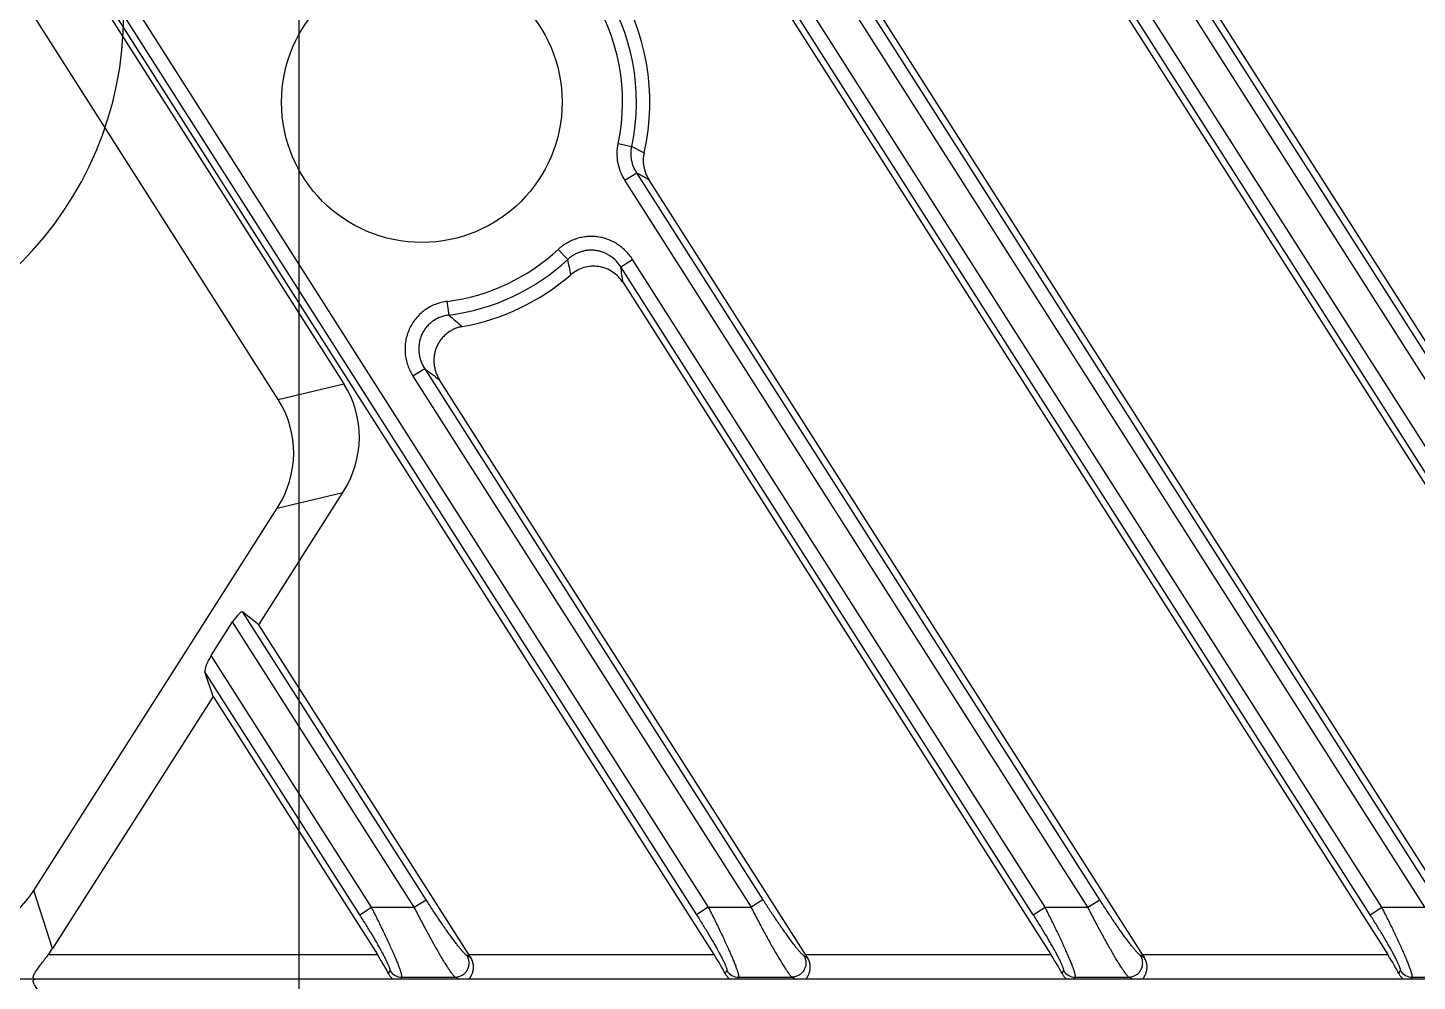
# Model space of a CAD drawing. Header units: millimetres. Extents: x 562 to 17351, y 2396 to 6995.
# Drawn here: x 12162.58 to 12202.2, y 4206.16 to 4233.34 of the extents above; entities that cross this region are included whole.
import ezdxf

# ---------------------------------------------------------------- set-up
doc = ezdxf.new("R2010")
doc.units = ezdxf.units.MM

# ---------------------------------------------------------------- blocks, each defined once
blk = doc.blocks.new('DTGCNV')
at = {"color": 7, "linetype": 'Continuous'}
for p, q in [((13316.618, 5010.197), (12716.618, 5010.197)), ((12791.375, 4673.397), (12721.701, 4782.764)), ((12789.82, 4674.749), (12722.979, 4779.668)), ((12790.156, 4674.963), (12723.315, 4779.882)), ((12721.453, 4779.059), (12788.766, 4673.397)), ((12788.263, 4674.535), (12722.643, 4777.538)), ((12788.599, 4674.749), (12722.979, 4777.752)), ((12781.771, 4673.397), (12721.701, 4767.688)), ((12721.029, 4764.649), (12779.162, 4673.397)), ((12780.216, 4674.749), (12722.979, 4764.592)), ((12780.552, 4674.963), (12723.315, 4764.806)), ((12778.659, 4674.535), (12722.643, 4762.462)), ((12778.995, 4674.749), (12722.979, 4762.676)), ((12759.954, 4673.397), (12717.318, 4740.322)), ((12718.67, 4739.29), (12759.787, 4674.749)), ((12718.334, 4739.076), (12759.451, 4674.535)), ((12734.845, 4712.508), (12749.396, 4689.667)), ((12747.523, 4689.22), (12736.731, 4706.161)), ((12757.218, 4696.515), (12757.604, 4696.434)), ((12757.604, 4696.434), (12757.956, 4696.255)), ((12757.411, 4695.47), (12757.747, 4695.684)), ((12770.948, 4674.963), (12757.747, 4695.684)), ((12770.612, 4674.749), (12757.411, 4695.47)), ((12772.167, 4673.397), (12758.09, 4695.493)), ((12755.778, 4693.212), (12755.51, 4693.501)), ((12757.292, 4692.999), (12757.628, 4693.214)), ((12769.391, 4674.749), (12757.628, 4693.214)), ((12769.055, 4674.535), (12757.292, 4692.999)), ((12757.355, 4692.552), (12769.558, 4673.397)), ((12752.393, 4691.629), (12752.343, 4692.02)), ((12751.701, 4690.099), (12751.365, 4689.884)), ((12751.701, 4690.099), (12761.344, 4674.963)), ((12747.523, 4689.22), (12749.396, 4689.667)), ((12751.365, 4689.884), (12761.008, 4674.749)), ((12762.563, 4673.397), (12752.123, 4689.784)), ((12746.967, 4682.802), (12749.369, 4686.573)), ((12747.496, 4686.126), (12749.369, 4686.573)), ((12740.554, 4675.23), (12747.496, 4686.126)), ((12745.613, 4681.923), (12746.223, 4682.881)), ((12751.404, 4674.749), (12746.223, 4682.881)), ((12751.74, 4674.963), (12746.517, 4683.161)), ((12746.967, 4682.802), (12746.517, 4683.161)), ((12752.958, 4673.397), (12746.967, 4682.802)), ((12750.183, 4674.749), (12745.613, 4681.923)), ((12749.847, 4674.535), (12745.434, 4681.461)), ((12745.663, 4680.755), (12745.434, 4681.461)), ((12745.663, 4680.755), (12741.089, 4673.576)), ((12745.663, 4680.755), (12750.35, 4673.397)), ((12741.089, 4673.576), (12740.554, 4675.23)), ((12751.404, 4674.749), (12751.74, 4674.963)), ((12761.344, 4674.963), (12761.008, 4674.749)), ((12770.612, 4674.749), (12770.948, 4674.963)), ((12749.847, 4674.535), (12750.183, 4674.749)), ((12750.183, 4674.749), (12751.404, 4674.749)), ((12759.787, 4674.749), (12759.451, 4674.535)), ((12759.787, 4674.749), (12761.008, 4674.749)), ((12769.055, 4674.535), (12769.391, 4674.749)), ((12769.391, 4674.749), (12770.612, 4674.749)), ((12778.659, 4674.535), (12778.995, 4674.749)), ((12778.995, 4674.749), (12780.216, 4674.749)), ((12740.966, 4673.397), (12750.35, 4673.397)), ((12753.015, 4673.309), (12752.907, 4673.369)), ((12752.958, 4673.397), (12759.954, 4673.397)), ((12762.511, 4673.369), (12762.619, 4673.309)), ((12762.563, 4673.397), (12769.558, 4673.397)), ((12772.223, 4673.309), (12772.115, 4673.369)), ((12772.167, 4673.397), (12779.162, 4673.397)), ((12750.666, 4672.86), (12750.711, 4672.941)), ((12760.27, 4672.86), (12760.315, 4672.941)), ((12769.875, 4672.86), (12769.919, 4672.941)), ((12779.479, 4672.86), (12779.523, 4672.941)), ((13316.618, 4672.697), (12717.118, 4672.697)), ((12751.015, 4672.697), (12751.047, 4672.756)), ((12751.047, 4672.756), (12752.571, 4672.756)), ((12752.678, 4672.697), (12752.571, 4672.756)), ((12760.651, 4672.756), (12760.619, 4672.697)), ((12760.651, 4672.756), (12762.175, 4672.756)), ((12762.175, 4672.756), (12762.282, 4672.697)), ((12770.223, 4672.697), (12770.255, 4672.756)), ((12770.255, 4672.756), (12771.779, 4672.756)), ((12771.886, 4672.697), (12771.779, 4672.756)), ((12779.827, 4672.697), (12779.859, 4672.756)), ((12779.859, 4672.756), (12781.383, 4672.756))]:
    blk.add_line(p, q, dxfattribs=at)
blk.add_circle((12751.618, 4697.697), 4, dxfattribs=at)
for centre, radius, start, end in [((12751.618, 4697.697), 6.5, 347.1762, 77.8238), ((12751.618, 4697.697), 6.117, 348.0813, 76.9187), ((12751.618, 4697.697), 5.724, 348.0813, 76.9187), ((12820.941, 4808.701), 129.484, 240.7876, 240.96151), ((12751.618, 4697.697), 5.724, 277.2711, 312.8427), ((12751.618, 4697.697), 6.117, 277.2711, 312.8427), ((12723.112, 4686.136), 33.424, 11.4647, 12.2218), ((12751.618, 4697.697), 6.5, 280.2225, 310.8374), ((12700.389, 4684.674), 57.508, 7.87375, 8.32419), ((12770.213, 4711.82), 26.931, 228.5679, 229.6355), ((12774.795, 4720.612), 38.267, 232.8809, 233.6693), ((12751.049, 4673.158), 0.402, 212.7568, 269.7432), ((12760.653, 4673.158), 0.402, 212.7568, 269.7432), ((12770.257, 4673.158), 0.402, 212.7568, 269.7432), ((12779.861, 4673.158), 0.402, 212.7568, 269.7432)]:
    blk.add_arc(centre, radius, start, end, dxfattribs=at)
for centre, major_axis, ratio, start_param, end_param in [((12746.634, 4688.061), (3.127, 0.746), 0.933182, -0.766803, 0.312299), ((12744.761, 4687.614), (3.127, 0.746), 0.933182, -0.766803, 0.312299), ((12746.286, 4682.781), (0.228, 0.381), 0.239582, -0.032395, 1.451135), ((12745.676, 4681.823), (0.228, 0.381), 0.239582, 1.451135, 2.934665), ((12738.027, 4677.044), (0.977, -3.022), 0.944553, -1.302149, 0.662888), ((12738.562, 4675.39), (-0.977, 3.022), 0.944553, -2.54964, -2.478705), ((12750.277, 4673.397), (-0.449, 0.699), 0.073624, -2.493847, -1.618026), ((12753.031, 4673.397), (-0.449, 0.699), 0.073624, 1.523567, 1.649478), ((12759.881, 4673.397), (-0.449, 0.699), 0.073624, -2.493847, -1.618026), ((12762.635, 4673.397), (-0.449, 0.699), 0.073624, 1.523567, 1.649478), ((12769.486, 4673.397), (-0.449, 0.699), 0.073624, -2.493847, -1.618026), ((12772.239, 4673.397), (-0.449, 0.699), 0.073624, 1.523567, 1.649478), ((12779.09, 4673.397), (-0.449, 0.699), 0.073624, -2.493847, -1.618026)]:
    blk.add_ellipse(centre, major_axis=major_axis, ratio=ratio, start_param=start_param, end_param=end_param, dxfattribs=at)
for points, knots in [([(12740.966, 5009.497), (12740.936, 5009.538), (12740.89, 5009.599), (12740.828, 5009.68), (12740.783, 5009.739), (12740.739, 5009.797), (12740.697, 5009.854), (12740.657, 5009.908), (12740.621, 5009.961), (12740.589, 5010.01), (12740.567, 5010.05), (12740.553, 5010.079), (12740.545, 5010.099), (12740.54, 5010.118), (12740.537, 5010.135), (12740.537, 5010.15), (12740.539, 5010.163), (12740.545, 5010.174), (12740.553, 5010.183), (12740.564, 5010.19), (12740.577, 5010.194), (12740.591, 5010.197), (12740.602, 5010.197), (12740.607, 5010.197)], [0, 0, 0, 0, 0.17407, 0.260019, 0.344627, 0.427386, 0.507674, 0.584703, 0.657485, 0.724708, 0.784754, 0.811543, 0.835902, 0.857707, 0.87695, 0.893816, 0.908746, 0.922466, 0.93588, 0.949853, 0.965006, 0.981682, 1, 1, 1, 1]), ([(12757.411, 4695.47), (12757.362, 4695.547), (12757.279, 4695.709), (12757.203, 4695.972), (12757.18, 4696.245), (12757.2, 4696.427), (12757.218, 4696.515)], [0, 0, 0, 0, 0.249995, 0.499975, 0.749972, 1, 1, 1, 1]), ([(12757.747, 4695.684), (12757.712, 4695.739), (12757.651, 4695.855), (12757.595, 4696.044), (12757.577, 4696.24), (12757.591, 4696.37), (12757.604, 4696.434)], [0, 0, 0, 0, 0.249831, 0.499758, 0.749814, 1, 1, 1, 1]), ([(12757.956, 4696.255), (12757.942, 4696.19), (12757.925, 4696.058), (12757.94, 4695.859), (12757.994, 4695.667), (12758.055, 4695.549), (12758.09, 4695.493)], [0, 0, 0, 0, 0.249996, 0.499988, 0.749985, 1, 1, 1, 1]), ([(12757.628, 4693.214), (12757.6, 4693.256), (12757.541, 4693.339), (12757.44, 4693.453), (12757.327, 4693.556), (12757.204, 4693.646), (12757.071, 4693.723), (12756.932, 4693.784), (12756.786, 4693.83), (12756.636, 4693.859), (12756.484, 4693.872), (12756.331, 4693.867), (12756.18, 4693.846), (12756.032, 4693.808), (12755.889, 4693.754), (12755.753, 4693.684), (12755.626, 4693.6), (12755.547, 4693.535), (12755.51, 4693.501)], [0, 0, 0, 0, 0.062497, 0.125003, 0.187501, 0.250001, 0.312501, 0.375, 0.437499, 0.499998, 0.562496, 0.624995, 0.687494, 0.749993, 0.812493, 0.874992, 0.937501, 1, 1, 1, 1]), ([(12757.292, 4692.999), (12757.253, 4693.061), (12757.163, 4693.177), (12757.022, 4693.294), (12756.897, 4693.368), (12756.797, 4693.414), (12756.693, 4693.448), (12756.585, 4693.47), (12756.476, 4693.48), (12756.366, 4693.477), (12756.258, 4693.462), (12756.151, 4693.435), (12756.049, 4693.395), (12755.952, 4693.345), (12755.86, 4693.284), (12755.805, 4693.237), (12755.778, 4693.212)], [0, 0, 0, 0, 0.124684, 0.249432, 0.311928, 0.374444, 0.436979, 0.49953, 0.562094, 0.624665, 0.687241, 0.749813, 0.81238, 0.874933, 0.937481, 1, 1, 1, 1]), ([(12757.355, 4692.552), (12757.317, 4692.612), (12757.228, 4692.724), (12757.063, 4692.861), (12756.872, 4692.96), (12756.665, 4693.016), (12756.451, 4693.026), (12756.239, 4692.989), (12756.04, 4692.908), (12755.922, 4692.826), (12755.869, 4692.78)], [0, 0, 0, 0, 0.125015, 0.250019, 0.37502, 0.500016, 0.62501, 0.750003, 0.874997, 1, 1, 1, 1]), ([(12752.343, 4692.02), (12752.285, 4692.012), (12752.17, 4691.99), (12752.003, 4691.936), (12751.844, 4691.862), (12751.695, 4691.767), (12751.56, 4691.655), (12751.441, 4691.526), (12751.339, 4691.383), (12751.257, 4691.228), (12751.195, 4691.063), (12751.154, 4690.892), (12751.136, 4690.718), (12751.139, 4690.542), (12751.164, 4690.368), (12751.211, 4690.199), (12751.277, 4690.036), (12751.334, 4689.934), (12751.365, 4689.884)], [0, 0, 0, 0, 0.062499, 0.124999, 0.187498, 0.249996, 0.312494, 0.374992, 0.437489, 0.499987, 0.562486, 0.624984, 0.687484, 0.749984, 0.812486, 0.874987, 0.937496, 1, 1, 1, 1]), ([(12752.393, 4691.629), (12752.351, 4691.624), (12752.268, 4691.609), (12752.147, 4691.572), (12752.032, 4691.519), (12751.925, 4691.452), (12751.827, 4691.372), (12751.741, 4691.279), (12751.668, 4691.176), (12751.61, 4691.063), (12751.567, 4690.944), (12751.539, 4690.821), (12751.528, 4690.695), (12751.533, 4690.569), (12751.553, 4690.444), (12751.588, 4690.323), (12751.637, 4690.207), (12751.678, 4690.134), (12751.701, 4690.099)], [0, 0, 0, 0, 0.062458, 0.12495, 0.187471, 0.250018, 0.312584, 0.375161, 0.43774, 0.500313, 0.56287, 0.625405, 0.687911, 0.750387, 0.812832, 0.875244, 0.937637, 1, 1, 1, 1]), ([(12752.772, 4691.301), (12752.732, 4691.293), (12752.653, 4691.274), (12752.538, 4691.231), (12752.43, 4691.174), (12752.33, 4691.104), (12752.239, 4691.023), (12752.159, 4690.93), (12752.091, 4690.828), (12752.037, 4690.719), (12751.996, 4690.604), (12751.971, 4690.484), (12751.96, 4690.363), (12751.964, 4690.24), (12751.982, 4690.12), (12752.015, 4690.002), (12752.062, 4689.889), (12752.102, 4689.818), (12752.123, 4689.784)], [0, 0, 0, 0, 0.062495, 0.125002, 0.187499, 0.249998, 0.312497, 0.374997, 0.437497, 0.499996, 0.562495, 0.624995, 0.687496, 0.749997, 0.812498, 0.874995, 0.937504, 1, 1, 1, 1]), ([(12752.907, 4673.369), (12752.902, 4673.372), (12752.891, 4673.379), (12752.874, 4673.392), (12752.855, 4673.41), (12752.834, 4673.431), (12752.81, 4673.455), (12752.774, 4673.495), (12752.725, 4673.553), (12752.662, 4673.631), (12752.593, 4673.72), (12752.519, 4673.818), (12752.44, 4673.925), (12752.359, 4674.039), (12752.244, 4674.202), (12752.096, 4674.417), (12751.918, 4674.686), (12751.799, 4674.87), (12751.74, 4674.963)], [0, 0, 0, 0, 0.008615, 0.019455, 0.032505, 0.047714, 0.065009, 0.084305, 0.128526, 0.179599, 0.236742, 0.299202, 0.366274, 0.437309, 0.511707, 0.668418, 0.832402, 1, 1, 1, 1]), ([(12761.344, 4674.963), (12761.403, 4674.87), (12761.522, 4674.686), (12761.7, 4674.417), (12761.848, 4674.202), (12761.963, 4674.039), (12762.044, 4673.925), (12762.123, 4673.818), (12762.197, 4673.72), (12762.266, 4673.631), (12762.329, 4673.553), (12762.378, 4673.495), (12762.414, 4673.455), (12762.438, 4673.431), (12762.459, 4673.41), (12762.478, 4673.392), (12762.495, 4673.379), (12762.506, 4673.372), (12762.511, 4673.369)], [0, 0, 0, 0, 0.1676, 0.331584, 0.488296, 0.562693, 0.633727, 0.700799, 0.763258, 0.8204, 0.871473, 0.915693, 0.93499, 0.952285, 0.967494, 0.980544, 0.991384, 1, 1, 1, 1]), ([(12772.115, 4673.369), (12772.11, 4673.372), (12772.099, 4673.379), (12772.082, 4673.392), (12772.063, 4673.41), (12772.042, 4673.431), (12772.018, 4673.455), (12771.982, 4673.495), (12771.933, 4673.553), (12771.87, 4673.631), (12771.801, 4673.72), (12771.727, 4673.818), (12771.648, 4673.925), (12771.567, 4674.039), (12771.452, 4674.202), (12771.305, 4674.417), (12771.126, 4674.686), (12771.007, 4674.87), (12770.948, 4674.963)], [0, 0, 0, 0, 0.008615, 0.019455, 0.032505, 0.047714, 0.065009, 0.084305, 0.128526, 0.179599, 0.236742, 0.299202, 0.366274, 0.437309, 0.511707, 0.668418, 0.832402, 1, 1, 1, 1]), ([(12750.711, 4672.941), (12750.712, 4672.943), (12750.713, 4672.949), (12750.714, 4672.956), (12750.713, 4672.966), (12750.711, 4672.981), (12750.705, 4673.002), (12750.697, 4673.026), (12750.687, 4673.055), (12750.674, 4673.086), (12750.653, 4673.135), (12750.621, 4673.204), (12750.576, 4673.295), (12750.524, 4673.395), (12750.465, 4673.504), (12750.4, 4673.62), (12750.306, 4673.785), (12750.178, 4674.001), (12750.017, 4674.266), (12749.904, 4674.445), (12749.847, 4674.535)], [0, 0, 0, 0, 0.005131, 0.008428, 0.012271, 0.021684, 0.033464, 0.047622, 0.064124, 0.082905, 0.10389, 0.152077, 0.207846, 0.270293, 0.338506, 0.411613, 0.488798, 0.652475, 0.824325, 1, 1, 1, 1]), ([(12751.047, 4672.756), (12751.048, 4672.758), (12751.049, 4672.761), (12751.05, 4672.77), (12751.05, 4672.784), (12751.047, 4672.805), (12751.042, 4672.83), (12751.035, 4672.859), (12751.021, 4672.907), (12750.997, 4672.978), (12750.962, 4673.073), (12750.918, 4673.183), (12750.867, 4673.307), (12750.809, 4673.441), (12750.745, 4673.585), (12750.676, 4673.738), (12750.602, 4673.897), (12750.496, 4674.119), (12750.357, 4674.404), (12750.242, 4674.633), (12750.183, 4674.749)], [0, 0, 0, 0, 0.002337, 0.005141, 0.012309, 0.021692, 0.033343, 0.047262, 0.063422, 0.102249, 0.149298, 0.203902, 0.265312, 0.332745, 0.405412, 0.48254, 0.563386, 0.647245, 0.821366, 1, 1, 1, 1]), ([(12752.571, 4672.756), (12752.566, 4672.76), (12752.555, 4672.768), (12752.539, 4672.784), (12752.521, 4672.805), (12752.5, 4672.83), (12752.477, 4672.86), (12752.443, 4672.908), (12752.395, 4672.977), (12752.333, 4673.073), (12752.265, 4673.182), (12752.191, 4673.303), (12752.113, 4673.436), (12752.031, 4673.578), (12751.915, 4673.784), (12751.766, 4674.056), (12751.585, 4674.397), (12751.464, 4674.63), (12751.404, 4674.749)], [0, 0, 0, 0, 0.007664, 0.017477, 0.029447, 0.043543, 0.059716, 0.077906, 0.120046, 0.169342, 0.22513, 0.286734, 0.353486, 0.424739, 0.49987, 0.659399, 0.827544, 1, 1, 1, 1]), ([(12759.451, 4674.535), (12759.508, 4674.445), (12759.621, 4674.266), (12759.782, 4674.001), (12759.91, 4673.785), (12760.004, 4673.62), (12760.069, 4673.504), (12760.128, 4673.395), (12760.18, 4673.295), (12760.225, 4673.204), (12760.257, 4673.135), (12760.278, 4673.086), (12760.291, 4673.055), (12760.301, 4673.026), (12760.309, 4673.002), (12760.315, 4672.981), (12760.317, 4672.966), (12760.318, 4672.956), (12760.318, 4672.949), (12760.316, 4672.943), (12760.315, 4672.941)], [0, 0, 0, 0, 0.175673, 0.347519, 0.511196, 0.588381, 0.661487, 0.7297, 0.792145, 0.847915, 0.896102, 0.917087, 0.935869, 0.952372, 0.966531, 0.978313, 0.987727, 0.991571, 0.994868, 1, 1, 1, 1]), ([(12759.787, 4674.749), (12759.846, 4674.633), (12759.961, 4674.404), (12760.1, 4674.119), (12760.206, 4673.897), (12760.28, 4673.738), (12760.349, 4673.585), (12760.413, 4673.441), (12760.471, 4673.307), (12760.523, 4673.183), (12760.566, 4673.073), (12760.601, 4672.978), (12760.625, 4672.907), (12760.639, 4672.859), (12760.646, 4672.83), (12760.651, 4672.805), (12760.654, 4672.784), (12760.654, 4672.77), (12760.653, 4672.761), (12760.652, 4672.758), (12760.651, 4672.756)], [0, 0, 0, 0, 0.17863, 0.352747, 0.436605, 0.51745, 0.594578, 0.667244, 0.734677, 0.796087, 0.850691, 0.897742, 0.936571, 0.952732, 0.966652, 0.978305, 0.98769, 0.994858, 0.997662, 1, 1, 1, 1]), ([(12761.008, 4674.749), (12761.068, 4674.63), (12761.189, 4674.397), (12761.37, 4674.056), (12761.519, 4673.784), (12761.635, 4673.578), (12761.717, 4673.436), (12761.795, 4673.303), (12761.869, 4673.182), (12761.937, 4673.073), (12761.999, 4672.977), (12762.047, 4672.908), (12762.082, 4672.86), (12762.104, 4672.83), (12762.125, 4672.805), (12762.143, 4672.784), (12762.159, 4672.768), (12762.17, 4672.76), (12762.175, 4672.756)], [0, 0, 0, 0, 0.172457, 0.340604, 0.500133, 0.575264, 0.646516, 0.713267, 0.77487, 0.830657, 0.879953, 0.922093, 0.940283, 0.956456, 0.970552, 0.982522, 0.992336, 1, 1, 1, 1]), ([(12769.919, 4672.941), (12769.92, 4672.943), (12769.922, 4672.949), (12769.922, 4672.956), (12769.921, 4672.966), (12769.919, 4672.981), (12769.913, 4673.002), (12769.906, 4673.026), (12769.895, 4673.055), (12769.882, 4673.086), (12769.861, 4673.135), (12769.829, 4673.204), (12769.784, 4673.295), (12769.732, 4673.395), (12769.673, 4673.504), (12769.608, 4673.62), (12769.514, 4673.785), (12769.386, 4674.001), (12769.225, 4674.266), (12769.112, 4674.445), (12769.055, 4674.535)], [0, 0, 0, 0, 0.005131, 0.008428, 0.012271, 0.021684, 0.033464, 0.047622, 0.064124, 0.082905, 0.10389, 0.152077, 0.207846, 0.270293, 0.338506, 0.411613, 0.488798, 0.652475, 0.824325, 1, 1, 1, 1]), ([(12770.255, 4672.756), (12770.256, 4672.758), (12770.257, 4672.761), (12770.258, 4672.77), (12770.258, 4672.784), (12770.255, 4672.805), (12770.25, 4672.83), (12770.243, 4672.859), (12770.229, 4672.907), (12770.205, 4672.978), (12770.17, 4673.073), (12770.127, 4673.183), (12770.076, 4673.307), (12770.018, 4673.441), (12769.953, 4673.585), (12769.884, 4673.738), (12769.81, 4673.897), (12769.704, 4674.119), (12769.565, 4674.404), (12769.45, 4674.633), (12769.391, 4674.749)], [0, 0, 0, 0, 0.002337, 0.005141, 0.012309, 0.021692, 0.033343, 0.047262, 0.063422, 0.102249, 0.149298, 0.203902, 0.265312, 0.332745, 0.405412, 0.48254, 0.563386, 0.647245, 0.821366, 1, 1, 1, 1]), ([(12771.779, 4672.756), (12771.774, 4672.76), (12771.763, 4672.768), (12771.747, 4672.784), (12771.729, 4672.805), (12771.708, 4672.83), (12771.686, 4672.86), (12771.651, 4672.908), (12771.603, 4672.977), (12771.541, 4673.073), (12771.473, 4673.182), (12771.399, 4673.303), (12771.321, 4673.436), (12771.239, 4673.578), (12771.124, 4673.784), (12770.974, 4674.056), (12770.793, 4674.397), (12770.672, 4674.63), (12770.612, 4674.749)], [0, 0, 0, 0, 0.007664, 0.017477, 0.029447, 0.043543, 0.059716, 0.077906, 0.120046, 0.169342, 0.22513, 0.286734, 0.353486, 0.424739, 0.49987, 0.659399, 0.827544, 1, 1, 1, 1]), ([(12779.523, 4672.941), (12779.525, 4672.943), (12779.526, 4672.949), (12779.526, 4672.956), (12779.525, 4672.966), (12779.523, 4672.981), (12779.517, 4673.002), (12779.51, 4673.026), (12779.499, 4673.055), (12779.487, 4673.086), (12779.465, 4673.135), (12779.433, 4673.204), (12779.388, 4673.295), (12779.336, 4673.395), (12779.277, 4673.504), (12779.212, 4673.62), (12779.118, 4673.785), (12778.99, 4674.001), (12778.829, 4674.266), (12778.716, 4674.445), (12778.659, 4674.535)], [0, 0, 0, 0, 0.005131, 0.008428, 0.012271, 0.021684, 0.033464, 0.047622, 0.064124, 0.082905, 0.10389, 0.152077, 0.207846, 0.270293, 0.338506, 0.411613, 0.488798, 0.652475, 0.824325, 1, 1, 1, 1]), ([(12779.859, 4672.756), (12779.86, 4672.758), (12779.861, 4672.761), (12779.862, 4672.77), (12779.862, 4672.784), (12779.859, 4672.805), (12779.854, 4672.83), (12779.847, 4672.859), (12779.833, 4672.907), (12779.81, 4672.978), (12779.774, 4673.073), (12779.731, 4673.183), (12779.68, 4673.307), (12779.622, 4673.441), (12779.558, 4673.585), (12779.488, 4673.738), (12779.414, 4673.897), (12779.308, 4674.119), (12779.169, 4674.404), (12779.054, 4674.633), (12778.995, 4674.749)], [0, 0, 0, 0, 0.002337, 0.005141, 0.012309, 0.021692, 0.033343, 0.047262, 0.063422, 0.102249, 0.149298, 0.203902, 0.265312, 0.332745, 0.405412, 0.48254, 0.563386, 0.647245, 0.821366, 1, 1, 1, 1]), ([(12740.607, 4672.697), (12740.602, 4672.697), (12740.591, 4672.698), (12740.577, 4672.7), (12740.564, 4672.705), (12740.553, 4672.712), (12740.545, 4672.721), (12740.539, 4672.732), (12740.537, 4672.745), (12740.537, 4672.76), (12740.54, 4672.777), (12740.545, 4672.795), (12740.553, 4672.815), (12740.567, 4672.845), (12740.589, 4672.884), (12740.621, 4672.934), (12740.657, 4672.986), (12740.697, 4673.041), (12740.739, 4673.097), (12740.783, 4673.155), (12740.828, 4673.215), (12740.89, 4673.295), (12740.936, 4673.356), (12740.966, 4673.397)], [0, 0, 0, 0, 0.018318, 0.034994, 0.050147, 0.06412, 0.077534, 0.091254, 0.106184, 0.12305, 0.142293, 0.164098, 0.188457, 0.215246, 0.275292, 0.342515, 0.415297, 0.492326, 0.572614, 0.655373, 0.739981, 0.82593, 1, 1, 1, 1]), ([(12752.571, 4672.756), (12752.606, 4672.757), (12752.676, 4672.767), (12752.773, 4672.81), (12752.856, 4672.877), (12752.92, 4672.963), (12752.959, 4673.063), (12752.97, 4673.169), (12752.954, 4673.274), (12752.925, 4673.339), (12752.907, 4673.369)], [0, 0, 0, 0, 0.124309, 0.249137, 0.374435, 0.5, 0.625565, 0.750863, 0.875691, 1, 1, 1, 1]), ([(12762.511, 4673.369), (12762.529, 4673.339), (12762.558, 4673.274), (12762.574, 4673.169), (12762.563, 4673.063), (12762.524, 4672.963), (12762.461, 4672.877), (12762.377, 4672.81), (12762.28, 4672.767), (12762.21, 4672.757), (12762.175, 4672.756)], [0, 0, 0, 0, 0.124309, 0.249137, 0.374435, 0.5, 0.625565, 0.750863, 0.875691, 1, 1, 1, 1]), ([(12771.779, 4672.756), (12771.814, 4672.757), (12771.884, 4672.767), (12771.981, 4672.81), (12772.065, 4672.877), (12772.128, 4672.963), (12772.167, 4673.063), (12772.178, 4673.169), (12772.162, 4673.274), (12772.133, 4673.339), (12772.115, 4673.369)], [0, 0, 0, 0, 0.124309, 0.249137, 0.374435, 0.5, 0.625565, 0.750863, 0.875691, 1, 1, 1, 1]), ([(12753.004, 4672.697), (12753.001, 4672.697), (12752.997, 4672.698), (12752.992, 4672.699), (12752.99, 4672.7), (12752.987, 4672.702), (12752.985, 4672.705), (12752.984, 4672.708), (12752.985, 4672.712), (12752.986, 4672.717), (12752.988, 4672.724), (12752.993, 4672.734), (12752.999, 4672.744), (12753.006, 4672.756), (12753.014, 4672.77), (12753.022, 4672.784), (12753.033, 4672.806), (12753.047, 4672.835), (12753.063, 4672.875), (12753.076, 4672.919), (12753.086, 4672.968), (12753.091, 4673.021), (12753.091, 4673.077), (12753.084, 4673.136), (12753.07, 4673.195), (12753.047, 4673.254), (12753.027, 4673.291), (12753.015, 4673.309)], [0, 0, 0, 0, 0.012577, 0.017811, 0.022415, 0.026524, 0.030371, 0.038422, 0.043171, 0.048577, 0.06156, 0.077442, 0.095999, 0.116978, 0.140127, 0.165209, 0.192065, 0.250601, 0.315018, 0.384942, 0.460136, 0.540384, 0.625394, 0.714676, 0.807485, 0.902935, 1, 1, 1, 1]), ([(12762.608, 4672.697), (12762.605, 4672.697), (12762.601, 4672.698), (12762.596, 4672.699), (12762.594, 4672.7), (12762.591, 4672.702), (12762.589, 4672.705), (12762.588, 4672.708), (12762.589, 4672.712), (12762.59, 4672.717), (12762.593, 4672.724), (12762.597, 4672.734), (12762.603, 4672.744), (12762.61, 4672.756), (12762.618, 4672.77), (12762.626, 4672.784), (12762.637, 4672.806), (12762.651, 4672.835), (12762.667, 4672.875), (12762.68, 4672.919), (12762.69, 4672.968), (12762.695, 4673.021), (12762.695, 4673.077), (12762.688, 4673.136), (12762.674, 4673.195), (12762.651, 4673.254), (12762.631, 4673.291), (12762.619, 4673.309)], [0, 0, 0, 0, 0.012577, 0.017811, 0.022415, 0.026524, 0.030371, 0.038422, 0.043171, 0.048577, 0.06156, 0.077442, 0.095999, 0.116978, 0.140127, 0.165209, 0.192065, 0.250601, 0.315018, 0.384942, 0.460136, 0.540384, 0.625394, 0.714676, 0.807485, 0.902935, 1, 1, 1, 1]), ([(12772.212, 4672.697), (12772.209, 4672.697), (12772.205, 4672.698), (12772.201, 4672.699), (12772.198, 4672.7), (12772.195, 4672.702), (12772.193, 4672.705), (12772.192, 4672.708), (12772.193, 4672.712), (12772.194, 4672.717), (12772.197, 4672.724), (12772.201, 4672.734), (12772.207, 4672.744), (12772.214, 4672.756), (12772.222, 4672.77), (12772.23, 4672.784), (12772.241, 4672.806), (12772.255, 4672.835), (12772.271, 4672.875), (12772.284, 4672.919), (12772.294, 4672.968), (12772.299, 4673.021), (12772.299, 4673.077), (12772.292, 4673.136), (12772.278, 4673.195), (12772.255, 4673.254), (12772.235, 4673.291), (12772.223, 4673.309)], [0, 0, 0, 0, 0.012577, 0.017811, 0.022415, 0.026523, 0.03037, 0.038422, 0.043171, 0.048577, 0.061559, 0.077442, 0.095999, 0.116977, 0.140127, 0.16521, 0.192065, 0.250599, 0.315017, 0.384942, 0.460137, 0.540386, 0.625396, 0.714677, 0.807487, 0.902936, 1, 1, 1, 1]), ([(12750.666, 4672.86), (12750.673, 4672.847), (12750.686, 4672.824), (12750.707, 4672.792), (12750.725, 4672.769), (12750.739, 4672.752), (12750.748, 4672.741), (12750.757, 4672.731), (12750.764, 4672.723), (12750.77, 4672.715), (12750.773, 4672.71), (12750.775, 4672.706), (12750.776, 4672.703), (12750.776, 4672.701), (12750.775, 4672.699), (12750.773, 4672.698), (12750.771, 4672.697), (12750.77, 4672.697), (12750.769, 4672.697)], [0, 0, 0, 0, 0.204317, 0.392896, 0.563403, 0.640806, 0.712092, 0.776327, 0.832529, 0.879525, 0.916233, 0.930591, 0.942394, 0.959733, 0.967501, 0.976309, 0.987004, 1, 1, 1, 1]), ([(12760.27, 4672.86), (12760.277, 4672.847), (12760.29, 4672.824), (12760.311, 4672.792), (12760.329, 4672.769), (12760.343, 4672.752), (12760.352, 4672.741), (12760.361, 4672.731), (12760.368, 4672.723), (12760.374, 4672.715), (12760.378, 4672.71), (12760.379, 4672.706), (12760.38, 4672.703), (12760.381, 4672.701), (12760.379, 4672.699), (12760.377, 4672.698), (12760.375, 4672.697), (12760.374, 4672.697), (12760.373, 4672.697)], [0, 0, 0, 0, 0.204317, 0.392896, 0.563403, 0.640806, 0.712092, 0.776327, 0.832529, 0.879525, 0.916233, 0.930591, 0.942394, 0.959733, 0.967501, 0.976309, 0.987004, 1, 1, 1, 1]), ([(12769.875, 4672.86), (12769.881, 4672.847), (12769.894, 4672.824), (12769.915, 4672.792), (12769.933, 4672.769), (12769.947, 4672.752), (12769.956, 4672.741), (12769.965, 4672.731), (12769.972, 4672.723), (12769.978, 4672.715), (12769.982, 4672.71), (12769.984, 4672.706), (12769.985, 4672.703), (12769.985, 4672.701), (12769.983, 4672.699), (12769.981, 4672.698), (12769.979, 4672.697), (12769.978, 4672.697), (12769.977, 4672.697)], [0, 0, 0, 0, 0.204317, 0.392896, 0.563403, 0.640806, 0.712092, 0.776327, 0.832529, 0.879525, 0.916233, 0.930591, 0.942394, 0.959733, 0.967501, 0.976309, 0.987004, 1, 1, 1, 1]), ([(12779.479, 4672.86), (12779.485, 4672.847), (12779.498, 4672.824), (12779.519, 4672.792), (12779.537, 4672.769), (12779.551, 4672.752), (12779.56, 4672.741), (12779.569, 4672.731), (12779.576, 4672.723), (12779.582, 4672.715), (12779.586, 4672.71), (12779.588, 4672.706), (12779.589, 4672.703), (12779.589, 4672.701), (12779.587, 4672.699), (12779.586, 4672.698), (12779.583, 4672.697), (12779.582, 4672.697), (12779.581, 4672.697)], [0, 0, 0, 0, 0.204317, 0.392896, 0.563403, 0.640806, 0.712092, 0.776327, 0.832529, 0.879525, 0.916233, 0.930591, 0.942394, 0.959733, 0.967501, 0.976309, 0.987004, 1, 1, 1, 1])]:
    blk.add_open_spline(points, degree=3, knots=knots, dxfattribs=at)
blk = doc.blocks.new('*U61')
blk.add_blockref('DTGCNV', (-13016.618, -4845.197))
blk = doc.blocks.new('*U62')
at = {"color": 0, "linetype": 'ByBlock', "lineweight": -2, "transparency": 16777216}
for p in [(0, 337.5), (0, 0)]:
    blk.add_blockref('*U61', p, dxfattribs=at)
blk = doc.blocks.new('dfx')
at = {"color": 114, "linetype": 'Continuous', "lineweight": -3, "true_color": 0x139b48}
blk.add_line((13155.982, 8283.727), (13155.982, 8771.227), dxfattribs=at)
blk.add_arc((13140.982, 8552.727), 10, 180, 0, dxfattribs=at)
blk = doc.blocks.new('*U142')
blk.add_blockref('dfx', (-13416.982, -8530.477))
blk = doc.blocks.new('*U143')
at = {"color": 0, "linetype": 'ByBlock', "lineweight": -2, "transparency": 16777216}
blk.add_blockref('*U142', (0, 0), dxfattribs=at)

msp = doc.modelspace()

# ---------------------------------------------------------------- block references
for name, p in [('*U62', (12438.816, 4041.217)), ('*U143', (12431.316, 4211.467))]:
    msp.add_blockref(name, p)

doc.saveas('drawing.dxf')
